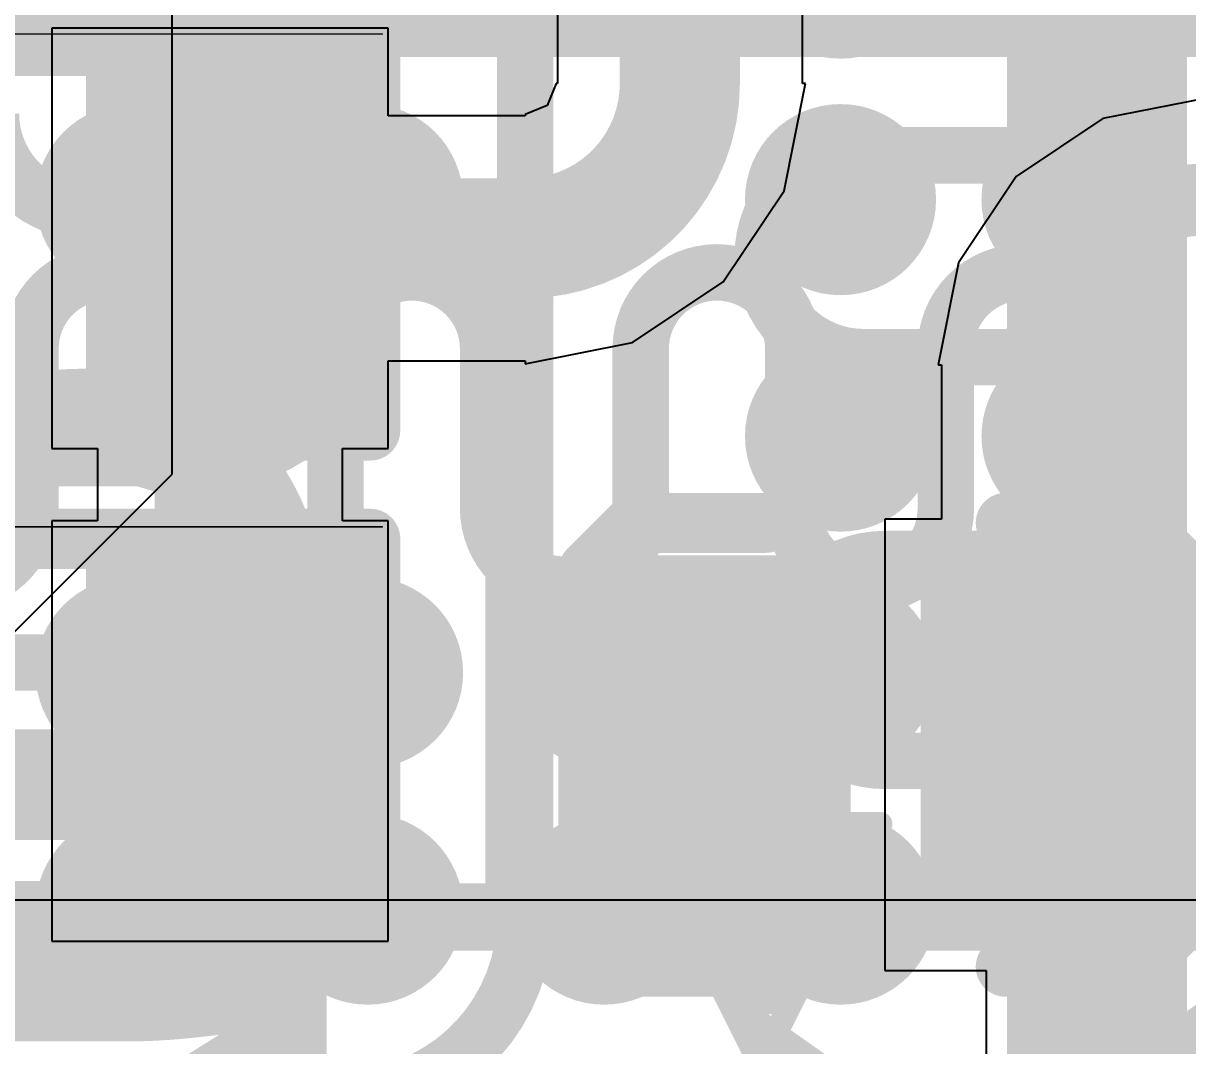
# Model space of a CAD drawing. Header units: inches. Extents: x -6 to 283, y -12 to 154.
# Drawn here: x 57.541 to 60.003, y -7.483 to -5.322 of the extents above; entities that cross this region are included whole.
import ezdxf

# ---------------------------------------------------------------- set-up
doc = ezdxf.new("R2010")
doc.units = ezdxf.units.IN
for name, color, linetype in [('Bottom Layer', 5, 'Continuous'), ('Bottom Paste', 16, 'Continuous'), ('Bottom Solder', 6, 'Continuous'), ('Drill Drawing', 1, 'Continuous'), ('GND-1', 16, 'Continuous'), ('PWR-1', 156, 'Continuous'), ('PWR-2', 130, 'Continuous'), ('Signal L1', 76, 'Continuous'), ('Signal L2', 6, 'Continuous'), ('Top Layer', 1, 'Continuous'), ('Top Overlay', 2, 'Continuous'), ('Top Paste', 8, 'Continuous'), ('Top Solder', 216, 'Continuous'), ('Via Holes', 16, 'Continuous')]:
    doc.layers.add(name, color=color, linetype=linetype)
doc.styles.add('Arial Black_Bold', font='', dxfattribs={"height": 0.2})
doc.styles.get('Arial Black_Bold').set_extended_font_data('Arial Black', bold=True)

# ---------------------------------------------------------------- blocks, each defined once
blk = doc.blocks.new('FBGA_153_11_5_13__B_56')
at = {"layer": 'Bottom Layer'}
h = blk.add_hatch(color=5, dxfattribs=at)
edge = h.paths.add_edge_path()
edge.add_arc((0.75, -1.25), 0.127, 0, 360)
h = blk.add_hatch(color=5, dxfattribs=at)
edge = h.paths.add_edge_path()
edge.add_arc((1.25, -1.25), 0.127, 0, 360)
h = blk.add_hatch(color=5, dxfattribs=at)
edge = h.paths.add_edge_path()
edge.add_arc((2.25, -1.25), 0.127, 0, 360)
h = blk.add_hatch(color=5, dxfattribs=at)
edge = h.paths.add_edge_path()
edge.add_arc((2.75, -1.25), 0.127, 0, 360)
h = blk.add_hatch(color=5, dxfattribs=at)
edge = h.paths.add_edge_path()
edge.add_arc((2.25, -1.75), 0.127, 0, 360)
h = blk.add_hatch(color=5, dxfattribs=at)
edge = h.paths.add_edge_path()
edge.add_arc((2.75, -1.75), 0.127, 0, 360)
h = blk.add_hatch(color=5, dxfattribs=at)
edge = h.paths.add_edge_path()
edge.add_arc((0.75, -2.25), 0.127, 0, 360)
h = blk.add_hatch(color=5, dxfattribs=at)
edge = h.paths.add_edge_path()
edge.add_arc((1.25, -2.25), 0.127, 0, 360)
h = blk.add_hatch(color=5, dxfattribs=at)
edge = h.paths.add_edge_path()
edge.add_arc((1.75, -2.25), 0.127, 0, 360)
h = blk.add_hatch(color=5, dxfattribs=at)
edge = h.paths.add_edge_path()
edge.add_arc((2.25, -2.25), 0.127, 0, 360)
h = blk.add_hatch(color=5, dxfattribs=at)
edge = h.paths.add_edge_path()
edge.add_arc((2.75, -2.25), 0.127, 0, 360)
h = blk.add_hatch(color=5, dxfattribs=at)
edge = h.paths.add_edge_path()
edge.add_arc((0.75, -2.75), 0.127, 0, 360)
h = blk.add_hatch(color=5, dxfattribs=at)
edge = h.paths.add_edge_path()
edge.add_arc((1.25, -2.75), 0.127, 0, 360)
h = blk.add_hatch(color=5, dxfattribs=at)
edge = h.paths.add_edge_path()
edge.add_arc((1.75, -2.75), 0.127, 0, 360)
h = blk.add_hatch(color=5, dxfattribs=at)
edge = h.paths.add_edge_path()
edge.add_arc((2.25, -2.75), 0.127, 0, 360)
h = blk.add_hatch(color=5, dxfattribs=at)
edge = h.paths.add_edge_path()
edge.add_arc((2.75, -2.75), 0.127, 0, 360)
at = {"layer": 'Bottom Paste'}
h = blk.add_hatch(color=16, dxfattribs=at)
edge = h.paths.add_edge_path()
edge.add_arc((0.75, -1.25), 0.127, 0, 360)
h = blk.add_hatch(color=16, dxfattribs=at)
edge = h.paths.add_edge_path()
edge.add_arc((1.25, -1.25), 0.127, 0, 360)
h = blk.add_hatch(color=16, dxfattribs=at)
edge = h.paths.add_edge_path()
edge.add_arc((2.25, -1.25), 0.127, 0, 360)
h = blk.add_hatch(color=16, dxfattribs=at)
edge = h.paths.add_edge_path()
edge.add_arc((2.75, -1.25), 0.127, 0, 360)
h = blk.add_hatch(color=16, dxfattribs=at)
edge = h.paths.add_edge_path()
edge.add_arc((2.25, -1.75), 0.127, 0, 360)
h = blk.add_hatch(color=16, dxfattribs=at)
edge = h.paths.add_edge_path()
edge.add_arc((2.75, -1.75), 0.127, 0, 360)
h = blk.add_hatch(color=16, dxfattribs=at)
edge = h.paths.add_edge_path()
edge.add_arc((0.75, -2.25), 0.127, 0, 360)
h = blk.add_hatch(color=16, dxfattribs=at)
edge = h.paths.add_edge_path()
edge.add_arc((1.25, -2.25), 0.127, 0, 360)
h = blk.add_hatch(color=16, dxfattribs=at)
edge = h.paths.add_edge_path()
edge.add_arc((1.75, -2.25), 0.127, 0, 360)
h = blk.add_hatch(color=16, dxfattribs=at)
edge = h.paths.add_edge_path()
edge.add_arc((2.25, -2.25), 0.127, 0, 360)
h = blk.add_hatch(color=16, dxfattribs=at)
edge = h.paths.add_edge_path()
edge.add_arc((2.75, -2.25), 0.127, 0, 360)
h = blk.add_hatch(color=16, dxfattribs=at)
edge = h.paths.add_edge_path()
edge.add_arc((0.75, -2.75), 0.127, 0, 360)
h = blk.add_hatch(color=16, dxfattribs=at)
edge = h.paths.add_edge_path()
edge.add_arc((1.25, -2.75), 0.127, 0, 360)
h = blk.add_hatch(color=16, dxfattribs=at)
edge = h.paths.add_edge_path()
edge.add_arc((1.75, -2.75), 0.127, 0, 360)
h = blk.add_hatch(color=16, dxfattribs=at)
edge = h.paths.add_edge_path()
edge.add_arc((2.25, -2.75), 0.127, 0, 360)
h = blk.add_hatch(color=16, dxfattribs=at)
edge = h.paths.add_edge_path()
edge.add_arc((2.75, -2.75), 0.127, 0, 360)
at = {"layer": 'Bottom Solder'}
h = blk.add_hatch(color=6, dxfattribs=at)
edge = h.paths.add_edge_path()
edge.add_arc((1.25, -0.75), 0.202, 0, 360)
h = blk.add_hatch(color=6, dxfattribs=at)
edge = h.paths.add_edge_path()
edge.add_arc((2.25, -0.75), 0.202, 0, 360)
h = blk.add_hatch(color=6, dxfattribs=at)
edge = h.paths.add_edge_path()
edge.add_arc((2.75, -0.75), 0.202, 0, 360)
h = blk.add_hatch(color=6, dxfattribs=at)
edge = h.paths.add_edge_path()
edge.add_arc((0.75, -1.25), 0.202, 0, 360)
h = blk.add_hatch(color=6, dxfattribs=at)
edge = h.paths.add_edge_path()
edge.add_arc((1.25, -1.25), 0.202, 0, 360)
h = blk.add_hatch(color=6, dxfattribs=at)
edge = h.paths.add_edge_path()
edge.add_arc((2.25, -1.25), 0.202, 0, 360)
h = blk.add_hatch(color=6, dxfattribs=at)
edge = h.paths.add_edge_path()
edge.add_arc((2.75, -1.25), 0.202, 0, 360)
h = blk.add_hatch(color=6, dxfattribs=at)
edge = h.paths.add_edge_path()
edge.add_arc((2.25, -1.75), 0.202, 0, 360)
h = blk.add_hatch(color=6, dxfattribs=at)
edge = h.paths.add_edge_path()
edge.add_arc((2.75, -1.75), 0.202, 0, 360)
h = blk.add_hatch(color=6, dxfattribs=at)
edge = h.paths.add_edge_path()
edge.add_arc((0.75, -2.25), 0.202, 0, 360)
h = blk.add_hatch(color=6, dxfattribs=at)
edge = h.paths.add_edge_path()
edge.add_arc((1.25, -2.25), 0.202, 0, 360)
h = blk.add_hatch(color=6, dxfattribs=at)
edge = h.paths.add_edge_path()
edge.add_arc((1.75, -2.25), 0.202, 0, 360)
h = blk.add_hatch(color=6, dxfattribs=at)
edge = h.paths.add_edge_path()
edge.add_arc((2.25, -2.25), 0.202, 0, 360)
h = blk.add_hatch(color=6, dxfattribs=at)
edge = h.paths.add_edge_path()
edge.add_arc((2.75, -2.25), 0.202, 0, 360)
h = blk.add_hatch(color=6, dxfattribs=at)
edge = h.paths.add_edge_path()
edge.add_arc((0.75, -2.75), 0.202, 0, 360)
h = blk.add_hatch(color=6, dxfattribs=at)
edge = h.paths.add_edge_path()
edge.add_arc((1.25, -2.75), 0.202, 0, 360)
h = blk.add_hatch(color=6, dxfattribs=at)
edge = h.paths.add_edge_path()
edge.add_arc((1.75, -2.75), 0.202, 0, 360)
h = blk.add_hatch(color=6, dxfattribs=at)
edge = h.paths.add_edge_path()
edge.add_arc((2.25, -2.75), 0.202, 0, 360)
h = blk.add_hatch(color=6, dxfattribs=at)
edge = h.paths.add_edge_path()
edge.add_arc((2.75, -2.75), 0.202, 0, 360)
blk = doc.blocks.new('R___0402_99')
at = {"layer": 'Top Layer'}
for points in [[(-0.6985, -0.3175), (-0.6985, 0.3175), (-0.2413, 0.3175), (-0.2413, -0.3175)], [(0.2413, -0.3175), (0.2413, 0.3175), (0.6985, 0.3175), (0.6985, -0.3175)]]:
    blk.add_hatch(color=1, dxfattribs=at).paths.add_polyline_path(points)
at = {"layer": 'Top Paste'}
for points in [[(-0.6985, -0.3175), (-0.6985, 0.3175), (-0.2413, 0.3175), (-0.2413, -0.3175)], [(0.2413, -0.3175), (0.2413, 0.3175), (0.6985, 0.3175), (0.6985, -0.3175)]]:
    blk.add_hatch(color=8, dxfattribs=at).paths.add_polyline_path(points)
at = {"layer": 'Top Solder'}
for points in [[(-0.7535, -0.3725), (-0.7535, 0.3725), (-0.1863, 0.3725), (-0.1863, -0.3725)], [(0.1863, -0.3725), (0.1863, 0.3725), (0.7535, 0.3725), (0.7535, -0.3725)]]:
    blk.add_hatch(color=216, dxfattribs=at).paths.add_polyline_path(points)
at = {"layer": 'Top Overlay'}
for points in [[(0.7874, 0.4064, 0.127, 0.127, 0), (-0.7874, 0.4064, 0.127, 0.127, 0)], [(-0.7874, 0.4064, 0.127, 0.127, 0), (-0.7874, -0.4064, 0.127, 0.127, 0)], [(0.7874, 0.4064, 0.127, 0.127, 0), (0.7874, -0.4064, 0.127, 0.127, 0)], [(0.7874, -0.4064, 0.127, 0.127, 0), (-0.7874, -0.4064, 0.127, 0.127, 0)], [(0.8128, -0.4318, 0.00323, 0.00323, 0), (-0.8128, -0.4318, 0.00323, 0.00323, 0)]]:
    blk.add_lwpolyline(points, format="xyseb", dxfattribs=at)
for points in [[(-0.8191, 0.4064, 0.0635, 0.0635, 1), (-0.7556, 0.4064, 0.0635, 0.0635, 1)], [(-0.8191, 0.4064, 0.0635, 0.0635, 1), (-0.7556, 0.4064, 0.0635, 0.0635, 1)], [(0.7556, 0.4064, 0.0635, 0.0635, 1), (0.8191, 0.4064, 0.0635, 0.0635, 1)], [(0.7556, 0.4064, 0.0635, 0.0635, 1), (0.8191, 0.4064, 0.0635, 0.0635, 1)], [(-0.8191, -0.4064, 0.0635, 0.0635, 1), (-0.7556, -0.4064, 0.0635, 0.0635, 1)], [(-0.8191, -0.4064, 0.0635, 0.0635, 1), (-0.7556, -0.4064, 0.0635, 0.0635, 1)], [(0.7556, -0.4064, 0.0635, 0.0635, 1), (0.8191, -0.4064, 0.0635, 0.0635, 1)], [(0.7556, -0.4064, 0.0635, 0.0635, 1), (0.8191, -0.4064, 0.0635, 0.0635, 1)], [(-0.8136, -0.4318, 0.00161, 0.00161, 1), (-0.812, -0.4318, 0.00161, 0.00161, 1)], [(0.812, -0.4318, 0.00161, 0.00161, 1), (0.8136, -0.4318, 0.00161, 0.00161, 1)]]:
    blk.add_lwpolyline(points, format="xyseb", close=True, dxfattribs=at)
blk = doc.blocks.new('R___0402_100')
at = {"layer": 'Top Layer'}
for points in [[(-0.6985, -0.3175), (-0.6985, 0.3175), (-0.2413, 0.3175), (-0.2413, -0.3175)], [(0.2413, -0.3175), (0.2413, 0.3175), (0.6985, 0.3175), (0.6985, -0.3175)]]:
    blk.add_hatch(color=1, dxfattribs=at).paths.add_polyline_path(points)
at = {"layer": 'Top Paste'}
for points in [[(-0.6985, -0.3175), (-0.6985, 0.3175), (-0.2413, 0.3175), (-0.2413, -0.3175)], [(0.2413, -0.3175), (0.2413, 0.3175), (0.6985, 0.3175), (0.6985, -0.3175)]]:
    blk.add_hatch(color=8, dxfattribs=at).paths.add_polyline_path(points)
at = {"layer": 'Top Solder'}
for points in [[(-0.7535, -0.3725), (-0.7535, 0.3725), (-0.1863, 0.3725), (-0.1863, -0.3725)], [(0.1863, -0.3725), (0.1863, 0.3725), (0.7535, 0.3725), (0.7535, -0.3725)]]:
    blk.add_hatch(color=216, dxfattribs=at).paths.add_polyline_path(points)
at = {"layer": 'Top Overlay'}
for points in [[(0.7874, 0.4064, 0.127, 0.127, 0), (-0.7874, 0.4064, 0.127, 0.127, 0)], [(-0.7874, 0.4064, 0.127, 0.127, 0), (-0.7874, -0.4064, 0.127, 0.127, 0)], [(0.7874, 0.4064, 0.127, 0.127, 0), (0.7874, -0.4064, 0.127, 0.127, 0)], [(0.7874, -0.4064, 0.127, 0.127, 0), (-0.7874, -0.4064, 0.127, 0.127, 0)], [(0.8128, -0.4318, 0.00323, 0.00323, 0), (-0.8128, -0.4318, 0.00323, 0.00323, 0)]]:
    blk.add_lwpolyline(points, format="xyseb", dxfattribs=at)
for points in [[(-0.8191, 0.4064, 0.0635, 0.0635, 1), (-0.7556, 0.4064, 0.0635, 0.0635, 1)], [(-0.8191, 0.4064, 0.0635, 0.0635, 1), (-0.7556, 0.4064, 0.0635, 0.0635, 1)], [(0.7556, 0.4064, 0.0635, 0.0635, 1), (0.8191, 0.4064, 0.0635, 0.0635, 1)], [(0.7556, 0.4064, 0.0635, 0.0635, 1), (0.8191, 0.4064, 0.0635, 0.0635, 1)], [(-0.8191, -0.4064, 0.0635, 0.0635, 1), (-0.7556, -0.4064, 0.0635, 0.0635, 1)], [(-0.8191, -0.4064, 0.0635, 0.0635, 1), (-0.7556, -0.4064, 0.0635, 0.0635, 1)], [(0.7556, -0.4064, 0.0635, 0.0635, 1), (0.8191, -0.4064, 0.0635, 0.0635, 1)], [(0.7556, -0.4064, 0.0635, 0.0635, 1), (0.8191, -0.4064, 0.0635, 0.0635, 1)], [(-0.8136, -0.4318, 0.00161, 0.00161, 1), (-0.812, -0.4318, 0.00161, 0.00161, 1)], [(0.812, -0.4318, 0.00161, 0.00161, 1), (0.8136, -0.4318, 0.00161, 0.00161, 1)]]:
    blk.add_lwpolyline(points, format="xyseb", close=True, dxfattribs=at)
blk = doc.blocks.new('DFN1006_2L__B__D____________208')
at = {"layer": 'Top Layer'}
for points in [[(-0.525, 0.35), (-0.125, 0.35), (-0.125, -0.35), (-0.525, -0.35)], [(0.125, 0.35), (0.525, 0.35), (0.525, -0.35), (0.125, -0.35)]]:
    blk.add_hatch(color=1, dxfattribs=at).paths.add_polyline_path(points)
at = {"layer": 'Top Paste'}
for points in [[(-0.525, 0.35), (-0.125, 0.35), (-0.125, -0.35), (-0.525, -0.35)], [(0.125, 0.35), (0.525, 0.35), (0.525, -0.35), (0.125, -0.35)]]:
    blk.add_hatch(color=8, dxfattribs=at).paths.add_polyline_path(points)
at = {"layer": 'Top Solder'}
for points in [[(-0.5758, 0.4008), (-0.0742, 0.4008), (-0.0742, -0.4008), (-0.5758, -0.4008)], [(0.0742, 0.4008), (0.5758, 0.4008), (0.5758, -0.4008), (0.0742, -0.4008)]]:
    blk.add_hatch(color=216, dxfattribs=at).paths.add_polyline_path(points)
at = {"layer": 'Top Overlay'}
for points in [[(-0.5283, 0.4692, 0.127, 0.127, 0), (-0.6283, 0.3691, 0.127, 0.127, 0)], [(-0.4983, 0.4692, 0.127, 0.127, 0), (-0.5283, 0.4692, 0.127, 0.127, 0)], [(-0.254, 0.4692, 0.127, 0.127, 0), (-0.4983, 0.4692, 0.127, 0.127, 0)], [(0.4983, 0.4692, 0.127, 0.127, 0), (0.254, 0.4692, 0.127, 0.127, 0)], [(0.5283, 0.4692, 0.127, 0.127, 0), (0.4983, 0.4692, 0.127, 0.127, 0)], [(0.6283, 0.3691, 0.127, 0.127, 0), (0.5283, 0.4692, 0.127, 0.127, 0)], [(-0.6283, 0.3691, 0.127, 0.127, 0), (-0.6283, -0.3691, 0.127, 0.127, 0)], [(0.6283, -0.3691, 0.127, 0.127, 0), (0.6283, 0.3691, 0.127, 0.127, 0)], [(-0.783, 0.35, 0.127, 0.127, 0), (-0.783, -0.41, 0.127, 0.127, 0)], [(0.783, 0.35, 0.127, 0.127, 0), (0.783, -0.41, 0.127, 0.127, 0)], [(-0.5283, -0.4692, 0.127, 0.127, 0), (-0.6283, -0.3691, 0.127, 0.127, 0)], [(0.6283, -0.3691, 0.127, 0.127, 0), (0.5283, -0.4692, 0.127, 0.127, 0)], [(-0.254, -0.4692, 0.127, 0.127, 0), (-0.5283, -0.4692, 0.127, 0.127, 0)], [(0.5283, -0.4692, 0.127, 0.127, 0), (0.254, -0.4692, 0.127, 0.127, 0)]]:
    blk.add_lwpolyline(points, format="xyseb", dxfattribs=at)
for points in [[(-0.5601, 0.4692, 0.0635, 0.0635, 1), (-0.4966, 0.4692, 0.0635, 0.0635, 1)], [(-0.5601, 0.4692, 0.0635, 0.0635, 1), (-0.4966, 0.4692, 0.0635, 0.0635, 1)], [(-0.5301, 0.4692, 0.0635, 0.0635, 1), (-0.4666, 0.4692, 0.0635, 0.0635, 1)], [(-0.5301, 0.4692, 0.0635, 0.0635, 1), (-0.4666, 0.4692, 0.0635, 0.0635, 1)], [(-0.2857, 0.4692, 0.0635, 0.0635, 1), (-0.2223, 0.4692, 0.0635, 0.0635, 1)], [(0.2223, 0.4692, 0.0635, 0.0635, 1), (0.2857, 0.4692, 0.0635, 0.0635, 1)], [(0.4666, 0.4692, 0.0635, 0.0635, 1), (0.5301, 0.4692, 0.0635, 0.0635, 1)], [(0.4666, 0.4692, 0.0635, 0.0635, 1), (0.5301, 0.4692, 0.0635, 0.0635, 1)], [(0.4966, 0.4692, 0.0635, 0.0635, 1), (0.5601, 0.4692, 0.0635, 0.0635, 1)], [(0.4966, 0.4692, 0.0635, 0.0635, 1), (0.5601, 0.4692, 0.0635, 0.0635, 1)], [(-0.6601, 0.3691, 0.0635, 0.0635, 1), (-0.5966, 0.3691, 0.0635, 0.0635, 1)], [(-0.6601, 0.3691, 0.0635, 0.0635, 1), (-0.5966, 0.3691, 0.0635, 0.0635, 1)], [(0.5966, 0.3691, 0.0635, 0.0635, 1), (0.6601, 0.3691, 0.0635, 0.0635, 1)], [(0.5966, 0.3691, 0.0635, 0.0635, 1), (0.6601, 0.3691, 0.0635, 0.0635, 1)], [(-0.8147, 0.35, 0.0635, 0.0635, 1), (-0.7512, 0.35, 0.0635, 0.0635, 1)], [(0.7512, 0.35, 0.0635, 0.0635, 1), (0.8147, 0.35, 0.0635, 0.0635, 1)], [(-0.6601, -0.3691, 0.0635, 0.0635, 1), (-0.5966, -0.3691, 0.0635, 0.0635, 1)], [(-0.6601, -0.3691, 0.0635, 0.0635, 1), (-0.5966, -0.3691, 0.0635, 0.0635, 1)], [(0.5966, -0.3691, 0.0635, 0.0635, 1), (0.6601, -0.3691, 0.0635, 0.0635, 1)], [(0.5966, -0.3691, 0.0635, 0.0635, 1), (0.6601, -0.3691, 0.0635, 0.0635, 1)], [(-0.8147, -0.41, 0.0635, 0.0635, 1), (-0.7512, -0.41, 0.0635, 0.0635, 1)], [(0.7512, -0.41, 0.0635, 0.0635, 1), (0.8147, -0.41, 0.0635, 0.0635, 1)], [(-0.5601, -0.4692, 0.0635, 0.0635, 1), (-0.4966, -0.4692, 0.0635, 0.0635, 1)], [(-0.5601, -0.4692, 0.0635, 0.0635, 1), (-0.4966, -0.4692, 0.0635, 0.0635, 1)], [(-0.2857, -0.4692, 0.0635, 0.0635, 1), (-0.2223, -0.4692, 0.0635, 0.0635, 1)], [(0.2223, -0.4692, 0.0635, 0.0635, 1), (0.2857, -0.4692, 0.0635, 0.0635, 1)], [(0.4966, -0.4692, 0.0635, 0.0635, 1), (0.5601, -0.4692, 0.0635, 0.0635, 1)], [(0.4966, -0.4692, 0.0635, 0.0635, 1), (0.5601, -0.4692, 0.0635, 0.0635, 1)]]:
    blk.add_lwpolyline(points, format="xyseb", close=True, dxfattribs=at)

msp = doc.modelspace()

# ---------------------------------------------------------------- hatches: boundary and pattern name
at = {"layer": 'GND-1'}
h = msp.add_hatch(color=16, dxfattribs=at)
edge = h.paths.add_edge_path()
edge.add_arc((59.0997, -7.2683), 0.15, 0, 360)
at = {"layer": 'Signal L1'}
h = msp.add_hatch(color=76, dxfattribs=at)
edge = h.paths.add_edge_path()
edge.add_arc((59.0997, -7.2683), 0.15, 0, 360)
at = {"layer": 'Top Layer'}
h = msp.add_hatch(color=1, dxfattribs=at)
edge = h.paths.add_edge_path()
edge.add_arc((59.0997, -7.2683), 0.15, 0, 360)
at = {"layer": 'Via Holes'}
h = msp.add_hatch(color=7, dxfattribs=at)
edge = h.paths.add_edge_path()
edge.add_arc((59.0997, -7.2683), 0.075, 0, 360)

# ---------------------------------------------------------------- linework, layer by layer
at = {"layer": 'Bottom Layer'}
msp.add_line((54.9238, -7.1748), (61.5168, -7.1748), dxfattribs=at)
at = {"layer": 'Drill Drawing'}
for points in [[(58.8457, -7.0143, 0.0508, 0.0508, 0), (59.3537, -7.0143, 0.0508, 0.0508, 0)], [(58.8457, -7.0143, 0.0508, 0.0508, 0), (59.0997, -7.5223, 0.0508, 0.0508, 0)], [(59.0997, -7.5223, 0.0508, 0.0508, 0), (59.3537, -7.0143, 0.0508, 0.0508, 0)]]:
    msp.add_lwpolyline(points, format="xyseb", dxfattribs=at)
for points in [[(58.833, -7.0143, 0.0254, 0.0254, 1), (58.8584, -7.0143, 0.0254, 0.0254, 1)], [(58.833, -7.0143, 0.0254, 0.0254, 1), (58.8584, -7.0143, 0.0254, 0.0254, 1)], [(59.341, -7.0143, 0.0254, 0.0254, 1), (59.3664, -7.0143, 0.0254, 0.0254, 1)], [(59.341, -7.0143, 0.0254, 0.0254, 1), (59.3664, -7.0143, 0.0254, 0.0254, 1)]]:
    msp.add_lwpolyline(points, format="xyseb", close=True, dxfattribs=at)
at = {"layer": 'PWR-1'}
for p, q in [((57.8562, -6.2746), (57.8562, -4.9558)), ((57.151, -6.9798), (57.8562, -6.2746))]:
    msp.add_line(p, q, dxfattribs=at)
at = {"layer": 'PWR-2'}
for points in [[(59.8115, -7.5416, 0.381, 0.381, 0), (59.8115, -4.1217, 0.381, 0.381, 0)], [(60.0938, -7.9818, 0.381, 0.381, -0.293171), (59.8115, -7.5416, 0.381, 0.381, 0)]]:
    msp.add_lwpolyline(points, format="xyseb", dxfattribs=at)
msp.add_lwpolyline([(59.7162, -7.5416, 0.1905, 0.1905, 1), (59.9067, -7.5416, 0.1905, 0.1905, 1)], format="xyseb", close=True, dxfattribs=at)
msp.add_lwpolyline([(59.7162, -7.5416, 0.1905, 0.1905, 1), (59.9067, -7.5416, 0.1905, 0.1905, 1)], format="xyseb", close=True, dxfattribs=at)
at = {"layer": 'Signal L1'}
for points in [[(59.6713, -5.1741, 0.1194, 0.1194, -1), (59.6713, -5.6008, 0.1194, 0.1194, 0)], [(58.6024, -7.211, 0.1194, 0.1194, 0), (58.6024, -5.1882, 0.1194, 0.1194, 0)], [(57.6797, -5.7194, 0.1194, 0.1194, -0.414214), (57.4729, -5.5126, 0.1194, 0.1194, 0)], [(59.3182, -6.0275, 0.1194, 0.1194, -1), (59.3182, -5.6008, 0.1194, 0.1194, 0)], [(59.3182, -5.6008, 0.1194, 0.1194, 0), (59.6713, -5.6008, 0.1194, 0.1194, 0)], [(57.6797, -5.7194, 0.1194, 0.1194, 0), (57.9575, -5.7194, 0.1194, 0.1194, 0)], [(57.9575, -5.7194, 0.1194, 0.1194, -1), (57.9575, -6.2409, 0.1194, 0.1194, 0)], [(59.3182, -6.0275, 0.1194, 0.1194, 0), (59.6713, -6.0275, 0.1194, 0.1194, 0)], [(59.6713, -6.0275, 0.1194, 0.1194, -1), (59.6713, -6.4542, 0.1194, 0.1194, 0)], [(56.4826, -6.2409, 0.1194, 0.1194, 0), (57.9575, -6.2409, 0.1194, 0.1194, 0)], [(59.3632, -6.8809, 0.1194, 0.1194, -1), (59.3632, -6.4542, 0.1194, 0.1194, 0)], [(59.3632, -6.4542, 0.1194, 0.1194, 0), (59.6713, -6.4542, 0.1194, 0.1194, 0)], [(56.0042, -6.6729, 0.1194, 0.1194, 0), (57.99, -6.6729, 0.1194, 0.1194, 0)], [(57.99, -6.6729, 0.1194, 0.1194, -1), (57.99, -7.1944, 0.1194, 0.1194, 0)], [(59.3632, -6.8809, 0.1194, 0.1194, 0), (59.6532, -6.8809, 0.1194, 0.1194, 0)], [(59.6532, -6.8809, 0.1194, 0.1194, -0.414214), (59.889, -7.1167, 0.1194, 0.1194, 0)], [(59.889, -7.4114, 0.1194, 0.1194, 0), (59.889, -7.1167, 0.1194, 0.1194, 0)], [(56.2693, -7.1944, 0.1194, 0.1194, 0), (57.99, -7.1944, 0.1194, 0.1194, 0)], [(58.6024, -7.211, 0.1194, 0.1194, -0.414214), (58.2196, -7.5938, 0.1194, 0.1194, 0)], [(59.889, -7.4114, 0.1194, 0.1194, -0.414214), (59.638, -7.6624, 0.1194, 0.1194, 0)]]:
    msp.add_lwpolyline(points, format="xyseb", dxfattribs=at)
for points in [[(59.2884, -5.6008, 0.0597, 0.0597, 1), (59.348, -5.6008, 0.0597, 0.0597, 1)], [(59.2884, -5.6008, 0.0597, 0.0597, 1), (59.348, -5.6008, 0.0597, 0.0597, 1)], [(59.6415, -5.6008, 0.0597, 0.0597, 1), (59.7011, -5.6008, 0.0597, 0.0597, 1)], [(59.6415, -5.6008, 0.0597, 0.0597, 1), (59.7011, -5.6008, 0.0597, 0.0597, 1)], [(57.6499, -5.7194, 0.0597, 0.0597, 1), (57.7095, -5.7194, 0.0597, 0.0597, 1)], [(57.6499, -5.7194, 0.0597, 0.0597, 1), (57.7095, -5.7194, 0.0597, 0.0597, 1)], [(57.9277, -5.7194, 0.0597, 0.0597, 1), (57.9873, -5.7194, 0.0597, 0.0597, 1)], [(57.9277, -5.7194, 0.0597, 0.0597, 1), (57.9873, -5.7194, 0.0597, 0.0597, 1)], [(59.2884, -6.0275, 0.0597, 0.0597, 1), (59.348, -6.0275, 0.0597, 0.0597, 1)], [(59.2884, -6.0275, 0.0597, 0.0597, 1), (59.348, -6.0275, 0.0597, 0.0597, 1)], [(59.6415, -6.0275, 0.0597, 0.0597, 1), (59.7011, -6.0275, 0.0597, 0.0597, 1)], [(59.6415, -6.0275, 0.0597, 0.0597, 1), (59.7011, -6.0275, 0.0597, 0.0597, 1)], [(57.9277, -6.2409, 0.0597, 0.0597, 1), (57.9873, -6.2409, 0.0597, 0.0597, 1)], [(57.9277, -6.2409, 0.0597, 0.0597, 1), (57.9873, -6.2409, 0.0597, 0.0597, 1)], [(59.3334, -6.4542, 0.0597, 0.0597, 1), (59.3931, -6.4542, 0.0597, 0.0597, 1)], [(59.3334, -6.4542, 0.0597, 0.0597, 1), (59.3931, -6.4542, 0.0597, 0.0597, 1)], [(59.6415, -6.4542, 0.0597, 0.0597, 1), (59.7011, -6.4542, 0.0597, 0.0597, 1)], [(59.6415, -6.4542, 0.0597, 0.0597, 1), (59.7011, -6.4542, 0.0597, 0.0597, 1)], [(57.9601, -6.6729, 0.0597, 0.0597, 1), (58.0198, -6.6729, 0.0597, 0.0597, 1)], [(57.9601, -6.6729, 0.0597, 0.0597, 1), (58.0198, -6.6729, 0.0597, 0.0597, 1)], [(59.3334, -6.8809, 0.0597, 0.0597, 1), (59.3931, -6.8809, 0.0597, 0.0597, 1)], [(59.3334, -6.8809, 0.0597, 0.0597, 1), (59.3931, -6.8809, 0.0597, 0.0597, 1)], [(59.6234, -6.8809, 0.0597, 0.0597, 1), (59.6831, -6.8809, 0.0597, 0.0597, 1)], [(59.6234, -6.8809, 0.0597, 0.0597, 1), (59.6831, -6.8809, 0.0597, 0.0597, 1)], [(59.8592, -7.1167, 0.0597, 0.0597, 1), (59.9189, -7.1167, 0.0597, 0.0597, 1)], [(59.8592, -7.1167, 0.0597, 0.0597, 1), (59.9189, -7.1167, 0.0597, 0.0597, 1)], [(57.9601, -7.1944, 0.0597, 0.0597, 1), (58.0198, -7.1944, 0.0597, 0.0597, 1)], [(57.9601, -7.1944, 0.0597, 0.0597, 1), (58.0198, -7.1944, 0.0597, 0.0597, 1)], [(58.5725, -7.211, 0.0597, 0.0597, 1), (58.6322, -7.211, 0.0597, 0.0597, 1)], [(58.5725, -7.211, 0.0597, 0.0597, 1), (58.6322, -7.211, 0.0597, 0.0597, 1)], [(59.8592, -7.4114, 0.0597, 0.0597, 1), (59.9189, -7.4114, 0.0597, 0.0597, 1)], [(59.8592, -7.4114, 0.0597, 0.0597, 1), (59.9189, -7.4114, 0.0597, 0.0597, 1)]]:
    msp.add_lwpolyline(points, format="xyseb", close=True, dxfattribs=at)
at = {"layer": 'Signal L2'}
for points in [[(57.097, -5.3334, 0.1194, 0.1194, 0), (60.9909, -5.3334, 0.1194, 0.1194, 0)], [(57.5565, -6.0095, 0.1194, 0.1194, -1), (57.8791, -6.0095, 0.1194, 0.1194, 0)], [(58.2016, -6.0095, 0.1194, 0.1194, -1), (58.5242, -6.0095, 0.1194, 0.1194, 0)], [(58.8468, -6.0095, 0.1194, 0.1194, -1), (59.1694, -6.0095, 0.1194, 0.1194, 0)], [(59.492, -6.0095, 0.1194, 0.1194, -1), (59.8145, -6.0095, 0.1194, 0.1194, 0)], [(57.5565, -6.3441, 0.1194, 0.1194, 0), (57.5565, -6.0095, 0.1194, 0.1194, 0)], [(57.8791, -6.3471, 0.1194, 0.1194, 0), (57.8791, -6.0095, 0.1194, 0.1194, 0)], [(58.2016, -6.3471, 0.1194, 0.1194, 0), (58.2016, -6.0095, 0.1194, 0.1194, 0)], [(58.5242, -6.3471, 0.1194, 0.1194, 0), (58.5242, -6.0095, 0.1194, 0.1194, 0)], [(58.8468, -6.3471, 0.1194, 0.1194, 0), (58.8468, -6.0095, 0.1194, 0.1194, 0)], [(59.1694, -6.3471, 0.1194, 0.1194, 0), (59.1694, -6.0095, 0.1194, 0.1194, 0)], [(59.492, -6.3471, 0.1194, 0.1194, 0), (59.492, -6.0095, 0.1194, 0.1194, 0)], [(59.8145, -6.3441, 0.1194, 0.1194, 0), (59.8145, -6.0095, 0.1194, 0.1194, 0)], [(57.5565, -6.3441, 0.1194, 0.1194, -0.414214), (57.3952, -6.5054, 0.1194, 0.1194, 0)], [(58.2016, -6.3471, 0.1194, 0.1194, -1), (57.8791, -6.3471, 0.1194, 0.1194, 0)], [(58.8468, -6.3471, 0.1194, 0.1194, -1), (58.5242, -6.3471, 0.1194, 0.1194, 0)], [(59.492, -6.3471, 0.1194, 0.1194, -1), (59.1694, -6.3471, 0.1194, 0.1194, 0)], [(59.9758, -6.5054, 0.1194, 0.1194, -0.414214), (59.8145, -6.3441, 0.1194, 0.1194, 0)], [(59.9758, -6.5054, 0.1194, 0.1194, 0), (61.2661, -6.5054, 0.1194, 0.1194, 0)], [(57.2277, -7.211, 0.1422, 0.1422, 0), (63.0578, -7.211, 0.1422, 0.1422, 0)]]:
    msp.add_lwpolyline(points, format="xyseb", dxfattribs=at)
for points in [[(57.5266, -6.0095, 0.0597, 0.0597, 1), (57.5863, -6.0095, 0.0597, 0.0597, 1)], [(57.5266, -6.0095, 0.0597, 0.0597, 1), (57.5863, -6.0095, 0.0597, 0.0597, 1)], [(57.8492, -6.0095, 0.0597, 0.0597, 1), (57.9089, -6.0095, 0.0597, 0.0597, 1)], [(57.8492, -6.0095, 0.0597, 0.0597, 1), (57.9089, -6.0095, 0.0597, 0.0597, 1)], [(58.1718, -6.0095, 0.0597, 0.0597, 1), (58.2315, -6.0095, 0.0597, 0.0597, 1)], [(58.1718, -6.0095, 0.0597, 0.0597, 1), (58.2315, -6.0095, 0.0597, 0.0597, 1)], [(58.4944, -6.0095, 0.0597, 0.0597, 1), (58.5541, -6.0095, 0.0597, 0.0597, 1)], [(58.4944, -6.0095, 0.0597, 0.0597, 1), (58.5541, -6.0095, 0.0597, 0.0597, 1)], [(58.8169, -6.0095, 0.0597, 0.0597, 1), (58.8766, -6.0095, 0.0597, 0.0597, 1)], [(58.8169, -6.0095, 0.0597, 0.0597, 1), (58.8766, -6.0095, 0.0597, 0.0597, 1)], [(59.1395, -6.0095, 0.0597, 0.0597, 1), (59.1992, -6.0095, 0.0597, 0.0597, 1)], [(59.1395, -6.0095, 0.0597, 0.0597, 1), (59.1992, -6.0095, 0.0597, 0.0597, 1)], [(59.4621, -6.0095, 0.0597, 0.0597, 1), (59.5218, -6.0095, 0.0597, 0.0597, 1)], [(59.4621, -6.0095, 0.0597, 0.0597, 1), (59.5218, -6.0095, 0.0597, 0.0597, 1)], [(59.7847, -6.0095, 0.0597, 0.0597, 1), (59.8444, -6.0095, 0.0597, 0.0597, 1)], [(59.7847, -6.0095, 0.0597, 0.0597, 1), (59.8444, -6.0095, 0.0597, 0.0597, 1)], [(57.5266, -6.3441, 0.0597, 0.0597, 1), (57.5863, -6.3441, 0.0597, 0.0597, 1)], [(57.5266, -6.3441, 0.0597, 0.0597, 1), (57.5863, -6.3441, 0.0597, 0.0597, 1)], [(57.8492, -6.3471, 0.0597, 0.0597, 1), (57.9089, -6.3471, 0.0597, 0.0597, 1)], [(57.8492, -6.3471, 0.0597, 0.0597, 1), (57.9089, -6.3471, 0.0597, 0.0597, 1)], [(58.1718, -6.3471, 0.0597, 0.0597, 1), (58.2315, -6.3471, 0.0597, 0.0597, 1)], [(58.1718, -6.3471, 0.0597, 0.0597, 1), (58.2315, -6.3471, 0.0597, 0.0597, 1)], [(58.4944, -6.3471, 0.0597, 0.0597, 1), (58.5541, -6.3471, 0.0597, 0.0597, 1)], [(58.4944, -6.3471, 0.0597, 0.0597, 1), (58.5541, -6.3471, 0.0597, 0.0597, 1)], [(58.8169, -6.3471, 0.0597, 0.0597, 1), (58.8766, -6.3471, 0.0597, 0.0597, 1)], [(58.8169, -6.3471, 0.0597, 0.0597, 1), (58.8766, -6.3471, 0.0597, 0.0597, 1)], [(59.1395, -6.3471, 0.0597, 0.0597, 1), (59.1992, -6.3471, 0.0597, 0.0597, 1)], [(59.1395, -6.3471, 0.0597, 0.0597, 1), (59.1992, -6.3471, 0.0597, 0.0597, 1)], [(59.4621, -6.3471, 0.0597, 0.0597, 1), (59.5218, -6.3471, 0.0597, 0.0597, 1)], [(59.4621, -6.3471, 0.0597, 0.0597, 1), (59.5218, -6.3471, 0.0597, 0.0597, 1)], [(59.7847, -6.3441, 0.0597, 0.0597, 1), (59.8444, -6.3441, 0.0597, 0.0597, 1)], [(59.7847, -6.3441, 0.0597, 0.0597, 1), (59.8444, -6.3441, 0.0597, 0.0597, 1)], [(59.946, -6.5054, 0.0597, 0.0597, 1), (60.0057, -6.5054, 0.0597, 0.0597, 1)], [(59.946, -6.5054, 0.0597, 0.0597, 1), (60.0057, -6.5054, 0.0597, 0.0597, 1)]]:
    msp.add_lwpolyline(points, format="xyseb", close=True, dxfattribs=at)
at = {"layer": 'Top Layer'}
for p, q in [((58.6706, -5.1947), (58.6706, -5.4488)), ((59.1886, -5.4488), (59.1886, -5.1947)), ((58.3131, -5.3316), (57.6019, -5.3316)), ((57.6019, -5.3316), (57.6019, -6.2206)), ((58.3131, -5.5171), (58.3131, -5.3316)), ((58.6679, -5.4488), (58.6487, -5.4952)), ((58.6706, -5.4488), (58.6679, -5.4488)), ((59.1499, -5.6756), (59.195, -5.4488)), ((59.195, -5.4488), (59.1886, -5.4488)), ((60.0393, -5.4803), (59.8236, -5.5232)), ((58.6487, -5.4952), (58.6024, -5.5143)), ((58.6024, -5.5143), (58.6024, -5.5171)), ((58.6024, -5.5171), (58.3131, -5.5171)), ((59.8236, -5.5232), (59.6408, -5.6454)), ((59.6408, -5.6454), (59.5186, -5.8283)), ((59.0214, -5.8679), (59.1499, -5.6756)), ((59.5186, -5.8283), (59.4757, -6.0439)), ((58.8292, -5.9963), (59.0214, -5.8679)), ((58.6024, -6.0414), (58.8292, -5.9963)), ((58.3131, -6.2206), (58.3131, -6.035)), ((58.3131, -6.035), (58.6024, -6.035)), ((58.6024, -6.035), (58.6024, -6.0414)), ((59.4757, -6.0439), (59.4825, -6.0439)), ((59.4825, -6.0439), (59.4825, -6.37)), ((57.6019, -6.2206), (57.6985, -6.2206)), ((57.6985, -6.2206), (57.6985, -6.3734)), ((58.2165, -6.3734), (58.2165, -6.2206)), ((58.2165, -6.2206), (58.3131, -6.2206)), ((57.6985, -6.3734), (57.6019, -6.3734)), ((57.6019, -6.3734), (57.6019, -7.2624)), ((58.3131, -6.3734), (58.2165, -6.3734)), ((58.3131, -7.2624), (58.3131, -6.3734)), ((59.4825, -6.37), (59.3627, -6.37)), ((59.3627, -6.37), (59.3627, -7.324)), ((57.6019, -7.2624), (58.3131, -7.2624)), ((59.3627, -7.324), (59.5774, -7.324)), ((59.5774, -7.324), (59.5774, -9.959))]:
    msp.add_line(p, q, dxfattribs=at)
for points in [[(58.9296, -5.4488, 0.254, 0.254, 0), (58.9296, -4.8952, 0.254, 0.254, 0)], [(58.9296, -5.4488, 0.254, 0.254, -0.414214), (58.6024, -5.7761, 0.254, 0.254, 0)], [(59.6897, -6.0439, 0.1524, 0.1524, -0.414214), (60.0393, -5.6944, 0.1524, 0.1524, 0)], [(60.0393, -5.6944, 0.1524, 0.1524, 0), (60.6641, -5.6944, 0.1524, 0.1524, 0)], [(57.9575, -5.7761, 0.254, 0.254, 0), (58.6024, -5.7761, 0.254, 0.254, 0)], [(57.9575, -6.8179, 0.254, 0.254, 0), (57.9575, -5.7761, 0.254, 0.254, 0)], [(59.6897, -6.847, 0.1524, 0.1524, 0), (59.6897, -6.0439, 0.1524, 0.1524, 0)], [(59.6897, -6.847, 0.1524, 0.1524, 0), (59.7846, -7.1208, 0.1524, 0.1524, 0)], [(59.7846, -10.1622, 0.1524, 0.1524, 0), (59.7846, -7.1208, 0.1524, 0.1524, 0)]]:
    msp.add_lwpolyline(points, format="xyseb", dxfattribs=at)
for points in [[(58.8661, -5.4488, 0.127, 0.127, 1), (58.9931, -5.4488, 0.127, 0.127, 1)], [(58.8661, -5.4488, 0.127, 0.127, 1), (58.9931, -5.4488, 0.127, 0.127, 1)], [(60.0012, -5.6944, 0.0762, 0.0762, 1), (60.0774, -5.6944, 0.0762, 0.0762, 1)], [(60.0012, -5.6944, 0.0762, 0.0762, 1), (60.0774, -5.6944, 0.0762, 0.0762, 1)], [(57.894, -5.7761, 0.127, 0.127, 1), (58.021, -5.7761, 0.127, 0.127, 1)], [(57.894, -5.7761, 0.127, 0.127, 1), (58.021, -5.7761, 0.127, 0.127, 1)], [(58.5389, -5.7761, 0.127, 0.127, 1), (58.6659, -5.7761, 0.127, 0.127, 1)], [(58.5389, -5.7761, 0.127, 0.127, 1), (58.6659, -5.7761, 0.127, 0.127, 1)], [(59.6516, -6.0439, 0.0762, 0.0762, 1), (59.7278, -6.0439, 0.0762, 0.0762, 1)], [(59.6516, -6.0439, 0.0762, 0.0762, 1), (59.7278, -6.0439, 0.0762, 0.0762, 1)], [(57.894, -6.8179, 0.127, 0.127, 1), (58.021, -6.8179, 0.127, 0.127, 1)], [(59.6516, -6.847, 0.0762, 0.0762, 1), (59.7278, -6.847, 0.0762, 0.0762, 1)], [(59.6516, -6.847, 0.0762, 0.0762, 1), (59.7278, -6.847, 0.0762, 0.0762, 1)], [(59.7465, -7.1208, 0.0762, 0.0762, 1), (59.8227, -7.1208, 0.0762, 0.0762, 1)], [(59.7465, -7.1208, 0.0762, 0.0762, 1), (59.8227, -7.1208, 0.0762, 0.0762, 1)]]:
    msp.add_lwpolyline(points, format="xyseb", close=True, dxfattribs=at)

# ---------------------------------------------------------------- block references
msp.add_blockref('FBGA_153_11_5_13__B_56', (57.0193, -4.4444))
at = {"rotation": 180}
for name, p in [('R___0402_99', (57.4876, -5.7761)), ('DFN1006_2L__B__D____________208', (59.3647, -6.847)), ('R___0402_100', (57.4876, -6.8179))]:
    msp.add_blockref(name, p, dxfattribs=at)

# ---------------------------------------------------------------- texts
at = {"layer": 'Top Overlay', "style": 'Arial Black_Bold'}
for s, p in [('GND', (58.1829, -9.5936)), ('RX', (60.086, -9.5936))]:
    msp.add_text(s, height=1.016, rotation=90, dxfattribs=at).set_placement(p)

doc.saveas('drawing.dxf')
